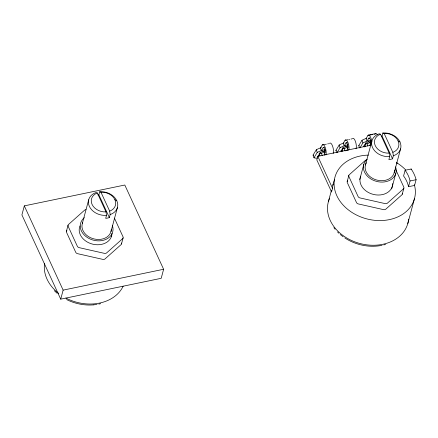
<?xml version="1.0" encoding="UTF-8"?>
<svg xmlns="http://www.w3.org/2000/svg" width="438" height="438" viewBox="0 0 438 438"><rect width="100%" height="100%" fill="white"/><g stroke="black" fill="none" stroke-linecap="round" stroke-linejoin="round"><path stroke-width="0.66" d="M24.32 205.871L21.9 214.905L60.718 299.154L161.2 278.305L163.62 269.271L124.803 185.022L24.32 205.871L63.138 290.126L60.718 299.154M66.445 231.215L68.054 225.198M82.267 223.736L88.679 199.799M109.347 217.576L98.857 194.806L99.661 191.795L100.959 192.227A12.406 9.652 15 0 1 114.904 199.684L116.787 200.719A14.887 11.585 15 0 1 110.157 214.571L109.347 217.576A14.887 11.585 15 0 1 105.695 218.338L106.5 215.326L106.012 211.888L97.307 192.983L96.01 192.556A14.887 11.585 15 0 0 89.379 206.402A14.887 11.585 15 0 0 106.5 215.326M110.995 231.549L117.406 207.612M121.496 243.933L123.105 237.911M371.013 145.202L317.764 156.251L316.794 159.865L331.55 191.899L332.519 188.285A41.188 32.056 15 0 1 334.648 179.492M323.129 144.836L322.215 145.027L320.413 147.967L321.322 150.639L323.124 147.699A2.732 0.931 78.3 0 1 324.514 148.761A2.732 0.931 78.3 0 1 324.925 152.249L324.136 155.183A2.48 0.799 -18.8 0 0 324.312 155.134M325.861 154.997L325.981 154.548A5.705 1.949 78.3 0 0 325.127 147.25A5.705 1.949 78.3 0 0 322.215 145.027M333.17 153.481L333.291 153.032A5.705 1.949 78.3 0 0 332.431 145.734A5.705 1.949 78.3 0 0 329.524 143.511M328.44 201.48L331.342 190.656M346.978 150.448L347.761 147.513A2.732 0.931 78.3 0 0 347.35 144.02A2.732 0.931 78.3 0 0 345.96 142.958L344.159 145.898L343.25 143.231L345.051 140.286L345.965 140.1M348.703 150.261L348.823 149.807A5.705 1.949 78.3 0 0 347.964 142.509A5.705 1.949 78.3 0 0 345.051 140.286M347.208 181.48L348.818 175.457M356.006 148.745L356.127 148.29A5.705 1.949 78.3 0 0 355.349 141.2A5.705 1.949 78.3 0 0 352.48 138.6M359.74 179.553L363.77 164.513M369.814 145.706L370.597 142.772A2.732 0.931 78.3 0 0 370.187 139.279A2.732 0.931 78.3 0 0 368.796 138.216L366.995 141.162L366.091 138.49L367.887 135.55L368.801 135.358M365.445 164.967L371.862 141.031M392.53 158.813L382.04 136.037L382.845 133.026L384.142 133.459A12.406 9.652 15 0 1 398.087 140.921L399.965 141.95A14.887 11.585 15 0 1 393.335 155.802L392.53 158.813A14.887 11.585 15 0 1 388.878 159.569L389.683 156.558L389.196 153.119L380.485 134.22L379.193 133.787A14.887 11.585 15 0 0 372.563 147.639A14.887 11.585 15 0 0 389.683 156.558M394.178 172.78L400.589 148.843M391.649 188.931L395.853 173.234M405.117 170.256L403.59 175.972A34.739 27.036 15 0 1 408.528 186.697L414.567 185.444L416.1 179.728A41.188 32.056 15 0 0 411.162 169.002L405.117 170.256A34.739 27.036 15 0 1 410.061 180.976L408.528 186.697M402.259 194.193L403.869 188.176M411.063 169.358L411.162 169.002M407.8 223.555L414.474 198.644M317.38 158.096A10.173 3.269 -18.8 0 1 313.98 157.757L313.071 155.085L316.329 149.763A10.173 3.269 -18.8 0 1 321.393 147.644M313.98 157.757L317.238 152.435A10.173 3.269 -18.8 0 1 325.177 149.561M318.59 156.388A2.48 0.799 -18.8 0 1 318.355 155.824L320.173 152.846A2.48 0.799 -18.8 0 1 323.063 151.384L325.204 150.94M319.975 156.174L319.121 153.672L321.404 153.196A2.48 0.799 -18.8 0 0 324.295 151.734L324.865 150.803M336.707 152.681L335.908 150.349L339.165 145.022A10.173 3.269 -18.8 0 1 343.989 142.98M337.019 152.681L340.074 147.694A10.173 3.269 -18.8 0 1 348.013 144.819M341.886 151.707A2.48 0.799 -18.8 0 1 341.191 151.083L343.009 148.11A2.48 0.799 -18.8 0 1 345.9 146.642L348.04 146.199M342.242 148.876L344.241 148.46A2.48 0.799 -18.8 0 0 347.131 146.993L347.701 146.062M359.483 147.776L358.749 145.608L362.002 140.286A10.173 3.269 -18.8 0 1 366.825 138.244M359.861 147.945L362.91 142.952A10.173 3.269 -18.8 0 1 370.849 140.078M364.4 146.938A2.48 0.799 -18.8 0 1 364.027 146.347L365.845 143.368A2.48 0.799 -18.8 0 1 368.736 141.901L370.734 141.49M365.078 144.135L367.077 143.719A2.48 0.799 -18.8 0 0 369.968 142.251L370.537 141.326M375.081 134.214L374.282 134.22M383.841 244.913L385.604 244.42M98.851 304.092L100.658 303.676M368.473 135.079L375.777 133.563M323.583 144.743L324.952 144.458M325.412 144.365L326.326 144.173M327.695 143.888L328.61 143.702M346.88 139.908L347.794 139.717M348.703 139.53L349.617 139.339M350.991 139.054L351.9 138.868M369.716 135.167L371.085 134.888M371.999 134.696L372.913 134.504M323.124 147.699L324.492 147.414M345.96 142.958L347.329 142.673M368.796 138.216L369.71 138.03M324.925 152.249L325.385 152.156M347.761 147.513L348.221 147.414M370.597 142.772L371.057 142.679M410.061 180.976L416.1 179.728M63.138 290.126L163.62 269.271M382.035 245.329C369.272 247.919 355.596 245.023 344.75 237.894M97.012 304.437L93.245 304.892M93.108 304.903C84.008 305.571 74.756 303.654 66.598 299.576M343.178 236.799L340.216 234.461M57.039 293.23L54.339 290.695M337.517 231.926L338.831 233.219M333.882 227.629L335.114 229.222M384.142 133.459L392.848 152.358L393.335 155.802M396.554 162.175L397.118 163.407M395.744 169.615L403.765 187.026A2.48 1.933 15 0 1 403.387 188.92L387.416 203.139A2.48 1.933 15 0 1 385.133 203.61L359.998 197.927A2.48 1.933 15 0 1 358.092 196.509L348.922 176.607A2.48 1.933 15 0 1 349.3 174.713L365.27 160.494A2.48 1.933 15 0 1 366.765 159.947M317.764 156.251L332.519 188.285M114.411 218.108L123.001 236.766A2.48 1.933 15 0 1 122.624 238.661L106.658 252.874A2.48 1.933 15 0 1 104.37 253.35L79.234 247.662A2.48 1.933 15 0 1 77.329 246.244L68.164 226.342A2.48 1.933 15 0 1 68.542 224.448L84.507 210.235A2.48 1.933 15 0 1 86.007 209.682M100.959 192.227L109.67 211.127L110.157 214.571M369.968 142.251L370.537 143.921M368.511 141.239L368.736 141.901M367.077 143.719L367.876 146.057M365.62 142.7L365.845 143.368M364.854 144.359L365.588 146.527M362.002 140.286L362.91 142.952M363.797 145.679L364.027 146.347M347.131 146.993L347.701 148.663M345.67 145.974L345.9 146.642M344.241 148.46L345.095 150.962M342.784 147.442L343.009 148.11M342.018 149.101L342.751 151.269M339.165 145.022L340.074 147.694M340.961 150.415L341.191 151.083M325.116 150.239L325.231 150.573M324.295 151.734L324.75 153.065M322.833 150.716L323.063 151.384M321.404 153.196L322.259 155.698M319.943 152.183L320.173 152.846M316.329 149.763L317.238 152.435M318.125 155.156L318.355 155.824M111.307 235.863A18.111 14.098 15 0 1 111.542 236.739M66.926 230.47A2.48 1.933 15 0 0 66.549 232.364L75.714 252.261A2.48 1.933 15 0 0 77.619 253.684L102.76 259.367A2.48 1.933 15 0 0 105.043 258.896L121.014 244.678A2.48 1.933 15 0 0 121.485 243.03M111.986 233.323A16.622 12.937 15 0 1 92.955 244.229A16.622 12.937 15 0 1 79.979 225.931M123.177 286.156A41.188 32.056 15 0 1 65.875 298.048M58.681 293.422A41.188 32.056 15 0 1 44.556 263.523M111.318 229.227A14.887 11.585 15 0 1 94.279 238.995A14.887 11.585 15 0 1 82.656 222.608M99.661 191.795A14.887 11.585 15 0 1 116.787 200.719M114.904 199.684A12.406 9.652 15 0 1 109.67 211.127M106.012 211.888A12.406 9.652 15 0 1 92.068 204.426A12.406 9.652 15 0 1 97.307 192.983M97.909 194.915A14.887 11.585 15 0 1 98.857 194.806M112.402 225.63A16.622 12.937 15 0 1 92.998 240.062A16.622 12.937 15 0 1 84.353 217.702M414.392 184.754A41.188 32.056 15 0 1 382.774 220.495A41.188 32.056 15 0 1 334.736 189.544A41.188 32.056 15 0 1 368.374 155.107M396.472 162.591A41.188 32.056 15 0 1 405.593 169.824M408.638 219.142A41.188 32.056 15 0 1 359.943 243.512A41.188 32.056 15 0 1 329.639 198.173M394.501 170.459A14.887 11.585 15 0 1 376.713 180.04A14.887 11.585 15 0 1 366.382 162.761M382.845 133.026A14.887 11.585 15 0 1 399.965 141.95M398.087 140.921A12.406 9.652 15 0 1 392.848 152.358M389.196 153.119A12.406 9.652 15 0 1 375.251 145.657A12.406 9.652 15 0 1 380.485 134.22M381.328 136.119A14.887 11.585 15 0 1 382.04 136.037M395.58 166.867A16.622 12.937 15 0 1 376.456 181.37A16.622 12.937 15 0 1 367.17 159.235M313.564 155.255A10.173 3.269 -18.8 0 1 313.071 155.085M367.887 135.55A5.705 1.949 78.3 0 1 370.154 136.432A5.705 1.949 78.3 0 1 371.818 142.191M359.242 145.772A10.173 3.269 -18.8 0 1 358.749 145.608M375.317 133.858A5.705 1.949 78.3 0 1 377.386 134.789M370.345 145.432A2.48 0.799 -18.8 0 1 369.984 145.657M336.4 150.513A10.173 3.269 -18.8 0 1 335.908 150.349M347.148 150.393A2.48 0.799 -18.8 0 1 346.945 150.502M331.55 191.899A41.188 32.056 15 0 1 331.637 190.787M332.831 185.269A41.188 32.056 15 0 1 333.23 184.179M347.597 180.823A2.48 1.933 15 0 0 347.312 182.624L356.477 202.526A2.48 1.933 15 0 0 358.383 203.949L383.518 209.632A2.48 1.933 15 0 0 385.807 209.156L401.772 194.943A2.48 1.933 15 0 0 402.276 193.421M392.744 183.588A16.622 12.937 15 0 1 373.718 194.494A16.622 12.937 15 0 1 360.742 176.196"/></g></svg>
